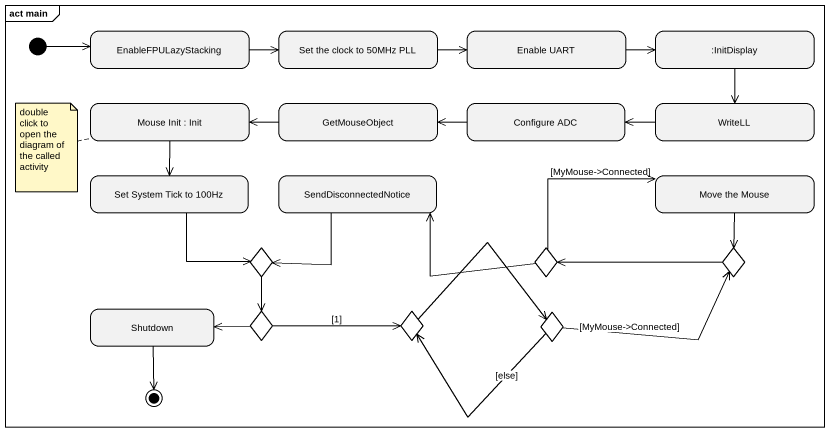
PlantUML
@startuml
mainframe act main
hide empty description
state EnableFPULazyStacking
state "Set the clock to 50MHz PLL" as Set_the_clock_to_50MHz_PLL
state "Enable UART" as Enable_UART
state ":InitDisplay" as InitDisplay
state "Mouse Init : Init" as Mouse_Init
state GetMouseObject
state "Configure ADC" as Configure_ADC
state WriteLL
state "Set System Tick to 100Hz" as Set_System_Tick_to_100Hz
state SendDisconnectedNotice
state "Move the Mouse" as Move_the_Mouse
state choice1 <<choice>>
state choice2 <<choice>>
state choice3 <<choice>>
state Shutdown
state choice4 <<choice>>
state choice5 <<choice>>
state choice6 <<choice>>
[*] -right-> EnableFPULazyStacking
EnableFPULazyStacking -right-> Set_the_clock_to_50MHz_PLL
Set_the_clock_to_50MHz_PLL -right-> Enable_UART
Enable_UART -right-> InitDisplay
InitDisplay --> WriteLL
Mouse_Init --> Set_System_Tick_to_100Hz
GetMouseObject -left-> Mouse_Init
Configure_ADC -left-> GetMouseObject
WriteLL -left-> Configure_ADC
Set_System_Tick_to_100Hz --> choice1
SendDisconnectedNotice --> choice1
Move_the_Mouse --> choice3
choice1 --> choice4
choice2 -left-> SendDisconnectedNotice
choice2 -right-> Move_the_Mouse : [MyMouse->Connected]
choice3 -left-> choice2
choice4 -left-> Shutdown
choice4 -right-> choice5 : [1]
choice5 -right-> choice6
choice6 -right-> choice3 : [MyMouse->Connected]
choice6 -left-> choice5 : [else]
Shutdown --> [*]
note left of Mouse_Init : double click to open the diagram of the called activity
@enduml
